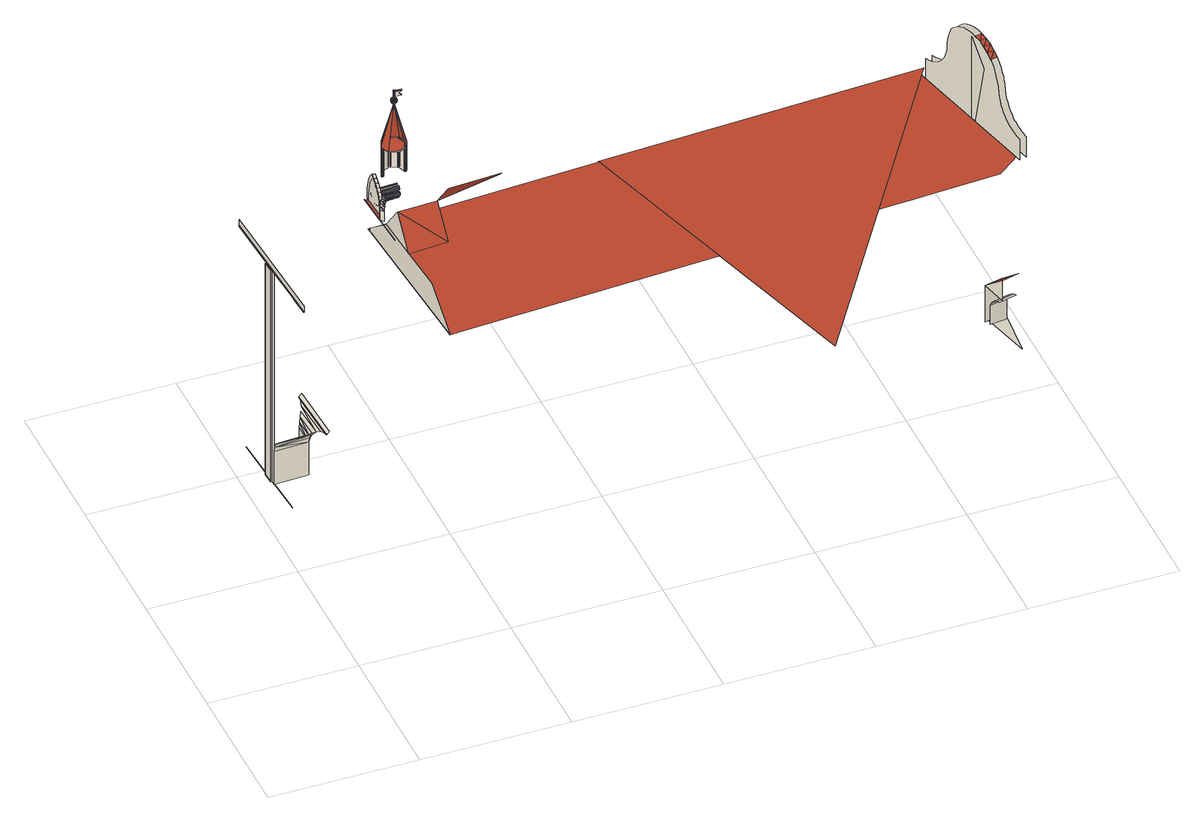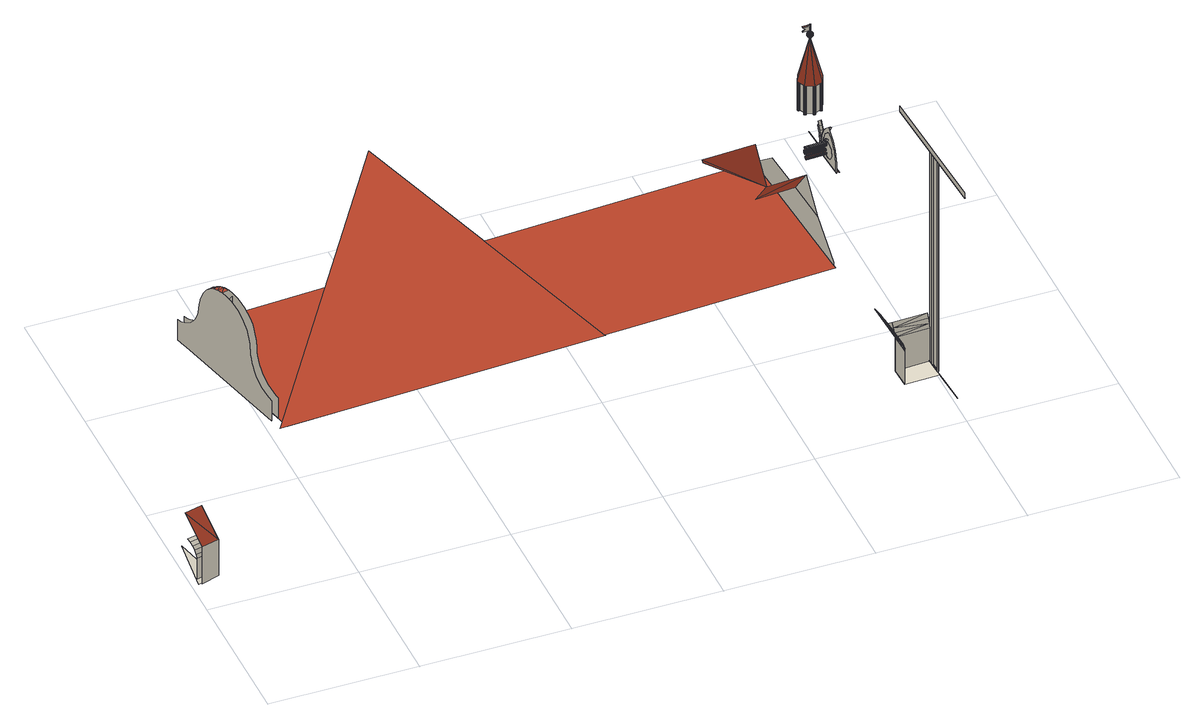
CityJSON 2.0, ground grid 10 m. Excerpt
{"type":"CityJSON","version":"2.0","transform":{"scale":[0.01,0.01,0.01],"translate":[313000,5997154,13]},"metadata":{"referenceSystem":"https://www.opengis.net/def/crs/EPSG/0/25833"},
"CityObjects":{
"building1":{"type":"Building","geometry":[{"type":"MultiSurface","lod":"0","boundaries":[[[0,1,2,3,4,5,6,7,8]],[[9,10,11]],[[12,13,14,15,16]],[[15,14,17,18]],[[18,19,15]],[[18,17,20,19]],[[2,1,21,22]],[[11,15,19]],[[19,20,23,11]],[[24,10,9]],[[25,26,27]],[[28,25,27]],[[29,30,16,15,18,19,11,9]],[[31,28,12]],[[30,31,12,16]],[[26,25,32]],[[25,28,33]],[[28,31,33]],[[31,34,33]],[[34,35,25,33]],[[35,36,32,25]],[[31,37,34]],[[38,31,30,29]],[[34,39,35]],[[38,37,31]],[[39,34,37]],[[40,36,35,39]],[[36,41,42]],[[43,44,42,41]],[[45,46,44,43]],[[47,46,45,48]],[[49,50,51,52,53,51]],[[54,55,56,57,58,59]],[[55,60,61,56]],[[62,54,59,63]],[[57,64,58]],[[64,57,65]],[[60,66,64,65,61]],[[67,62,63,68]],[[66,69,70,64]],[[71,72,73]],[[74,67,68,75]],[[69,76,77,70]],[[78,74,75,79]],[[80,73,81]],[[76,82,83,77]],[[84,78,79,85]],[[86,87,88,89]],[[72,73,88,90]],[[82,91,92,83]],[[93,94,95,96,97,98,99,91,82,76,69,66,60,55,54,62,67,74,78,84,100,101,102,103]],[[104,105,106,107,108,109,110]],[[59,58,64,70,77,83,92,111,112,113,114,115,116,117,118,119,120,121,85,79,75,68,63]],[[122,81,123]],[[104,110,109,108,107,53,52,51,124,125]],[[100,84,85,121]],[[71,73,80]],[[91,99,111,92]],[[105,126,123]],[[101,100,121,120]],[[87,81,127,88]],[[73,81,127,88]],[[99,98,112,111]],[[128,129,52,51,109,108]],[[80,81,130]],[[102,101,120,119]],[[51,131,132,109]],[[98,97,113,112]],[[133,134,109,106]],[[130,81,122]],[[135,108,136,137,138,105,106]],[[81,123,139,127]],[[103,102,119,118]],[[106,107,108,136,137,138,105]],[[109,140,106,133,141,137,132,110]],[[97,96,114,113]],[[122,123,126]],[[93,103,118,117]],[[142,52,51,131]],[[96,95,115,114]],[[51,109,110,132,131,124]],[[94,93,117,116]],[[106,133,141,137,132,109]],[[134,128,108,109]],[[123,105,138,139]],[[95,94,116,115]],[[126,105,143]],[[144,145,133]],[[105,104,143]],[[51,124,131]],[[133,146,147,141]],[[133,144,148,141]],[[149,150,144]],[[125,131,124]],[[146,149,151,147]],[[144,149,151,148]],[[152,153,149]],[[51,52,53,154,155,156,53]],[[149,152,157,151]],[[129,52,142]],[[133,145,134]],[[158,159,152]],[[144,160,145]],[[144,150,160]],[[152,158,161,157]],[[131,132,137,136,142]],[[149,153,150]],[[162,163,158]],[[152,164,153]],[[158,162,165,161]],[[158,162,166,161]],[[152,159,164]],[[53,52,129,167,168,155,154]],[[169,170,117,93]],[[171,162,172]],[[162,173,174,165]],[[162,172,175,166]],[[159,158,163,176]],[[171,172,177]],[[162,178,163]],[[179,180,181,182]],[[180,183,184,181]],[[185,179,182,186]],[[183,187,188,184]],[[178,162,171]],[[189,185,186,190]],[[173,191,192,174]],[[187,193,194,188]],[[172,177,192,175]],[[195,189,190,196]],[[193,197,198,194]],[[199,200,201,202]],[[203,204,200,199]],[[205,206,207,204,203]],[[208,195,196,209]],[[197,210,211,198]],[[202,201,212,213,214]],[[215,208,209,216]],[[213,212,217,218]],[[210,219,220,211]],[[171,177,221]],[[222,170,223,216,209,196,190,186,182,181,184,188,194,198,211,220,224,225,226,227,228,229,230,231]],[[169,232,233,234,235,236,237,238,239,240,219,210,197,193,187,183,180,179,185,189,195,208,215,241]],[[206,205,242,243]],[[241,215,216,223]],[[219,240,224,220]],[[218,217,244,245]],[[246,247,248,249,250]],[[169,241,223,170]],[[240,239,225,224]],[[243,242,251,252]],[[142,253,167,129]],[[232,169,170,222]],[[239,238,226,225]],[[245,244,254,255]],[[233,232,222,231]],[[238,237,227,226]],[[234,233,231,230]],[[237,236,228,227]],[[252,251,256,257]],[[235,234,230,229]],[[236,235,229,228]],[[258,259,167,129,128,134,145,160,150,153,164,159,176,163,178,171,221,260,261,262,263,264,265,266,267,268,269]],[[129,142,136,137,141,148,151,157,161,166,175,192,270,271,272,273,274,275,276,277,278,253,167,259,258,269,268,267,266,265,264,263,262,261,260,221,171,178,163,176,159,164,153,150,160,145,134,128]],[[204,207,206,243,252,257,279,280,281,282,283,284,285,286,287,288,289,290,291,292,293,294,254,244,217,212,201,200]],[[255,254,294,295]],[[296,246,250,249,297]],[[257,256,298,280,279]],[[299,300,301,302]],[[303,299,302,304]],[[305,306,300,299]],[[302,301,307,308]],[[300,309,310,301]],[[311,305,299,303]],[[304,302,308,312]],[[202,214,213,218,245,255,295,313,314,315,316,317,318,319,320,321,322,323,324,298,256,251,242,205,203,199]],[[306,325,309,300]],[[301,310,326,307]],[[327,303,304,328]],[[329,330,306,305]],[[308,307,331,332]],[[333,311,303,327]],[[328,304,312,334]],[[309,335,336,310]],[[337,329,305,311]],[[312,308,332,338]],[[330,339,325,306]],[[307,326,340,331]],[[325,341,335,309]],[[310,336,342,326]],[[343,337,311,333]],[[334,312,338,344]],[[339,345,341,325]],[[346,327,328,347]],[[326,342,348,340]],[[349,333,327,346]],[[350,351,330,329]],[[347,328,334,352]],[[332,331,353,354]],[[355,350,329,337]],[[338,332,354,356]],[[335,357,358,336]],[[351,359,339,330]],[[331,340,360,353]],[[341,361,357,335]],[[336,358,362,342]],[[363,343,333,349]],[[352,334,344,364]],[[365,355,337,343]],[[344,338,356,366]],[[359,367,345,339]],[[340,348,368,360]],[[345,369,361,341]],[[342,362,370,348]],[[371,346,347,372]],[[373,365,343,363]],[[374,349,346,371]],[[372,347,352,375]],[[364,344,366,376]],[[377,378,351,350]],[[354,353,379,380]],[[381,377,350,355]],[[367,382,369,345]],[[356,354,380,383]],[[378,384,359,351]],[[348,370,385,368]],[[357,386,387,358]],[[353,360,388,379]],[[389,363,349,374]],[[375,352,364,390]],[[361,391,386,357]],[[358,387,392,362]],[[393,381,355,365]],[[366,356,383,394]],[[384,395,367,359]],[[360,368,396,388]],[[369,397,391,361]],[[362,392,398,370]],[[399,373,363,389]],[[390,364,376,400]],[[401,393,365,373]],[[376,366,394,402]],[[395,403,382,367]],[[368,385,404,396]],[[382,405,397,369]],[[370,398,406,385]],[[407,371,372,408]],[[408,372,375,409]],[[410,374,371,407]],[[411,401,373,399]],[[400,376,402,412]],[[413,389,374,410]],[[414,415,170,169]],[[409,375,390,416]],[[417,418,378,377]],[[419,417,377,381]],[[418,420,384,378]],[[421,422,423,424]],[[383,380,425,426]],[[427,421,424,428,250]],[[379,388,429,430]],[[403,431,405,382]],[[386,432,387]],[[385,406,433,404]],[[422,434,248,435,423]],[[436,419,381,393]],[[437,427,250,428,438]],[[387,432,439,392]],[[391,440,432,386]],[[420,441,395,384]],[[394,383,426,442]],[[443,399,389,413]],[[416,390,400,444]],[[388,396,445,429]],[[434,446,447,435,248]],[[397,440,391]],[[392,439,448,398]],[[449,436,393,401]],[[450,437,438,451]],[[402,394,442,452]],[[441,453,403,395]],[[396,404,454,445]],[[405,455,440,397]],[[398,448,456,406]],[[446,457,458,447]],[[411,399,443]],[[444,400,412,459]],[[460,449,401,411]],[[461,450,451,462,297]],[[463,296,297,249,464]],[[412,402,452,465]],[[453,466,431,403]],[[407,408,467]],[[404,433,468,454]],[[431,455,405]],[[408,409,467]],[[410,407,467]],[[406,456,469,433]],[[413,410,467]],[[409,416,467]],[[457,470,471,472,473,474,458]],[[475,461,297,462,476]],[[443,413,467]],[[416,444,467]],[[477,460,411,443]],[[412,465,459]],[[439,432,478]],[[432,440,478]],[[466,479,455,431]],[[448,439,478]],[[444,459,467]],[[433,469,468]],[[480,481,472,471,470]],[[440,455,478]],[[456,448,478]],[[474,473,482,483]],[[469,456,478]],[[477,443,467]],[[484,475,476,485]],[[455,479,478]],[[486,487,417,419]],[[487,488,418,417]],[[488,489,420,418]],[[490,486,419,436]],[[489,491,441,420]],[[492,490,436,449]],[[493,494,466,453]],[[491,493,453,441]],[[495,492,449,460]],[[494,496,479,466]],[[497,495,460,477]],[[497,477,467]],[[473,472,498,499]],[[479,496,478]],[[500,469,478]],[[463,501,502,503,504,247,246,296]],[[505,506,485,476,462,451,438,428,424,423,435,447,458,474,483,507,508,509,510,511,512,513,514,515]],[[516,517,518,519,520,521,522,523,524,525,480,470,457,446,434,422,421,427,437,450,461,475,484,526]],[[527,528,414,169,93,529,530,531]],[[468,469,500,532]],[[459,533,467]],[[454,468,532,534]],[[459,465,535,533]],[[445,454,534,536]],[[465,452,537,535]],[[429,445,536,538]],[[452,442,539,537]],[[430,429,538,540]],[[425,430,540,541]],[[426,425,541,542]],[[442,426,542,539]],[[543,500,478]],[[525,544,481,480]],[[483,482,545,507]],[[546,497,467]],[[533,547,467]],[[496,548,478]],[[549,543,478]],[[550,549,478]],[[526,484,485,506,499,498,464]],[[551,496,494]],[[552,546,467]],[[532,500,543,553]],[[547,554,467]],[[548,555,478]],[[555,556,478]],[[556,550,478]],[[546,557,495,497]],[[533,535,558,547]],[[559,552,467]],[[507,545,560,508]],[[554,561,467]],[[562,563,544,525,524,564]],[[464,498,565,516,526]],[[566,559,467]],[[505,567,499,506]],[[561,568,467]],[[569,548,496,551]],[[570,571,572,573,472,481,544,563,574]],[[568,575,467]],[[553,543,549,576]],[[577,566,467]],[[578,551,494,493]],[[575,577,467]],[[534,532,553,579]],[[523,574,563,562,564,524]],[[557,580,492,495]],[[581,582,583,584,585,586,560,545,482,473,499,567,587]],[[565,498,472,481,544,563,574,570,571,588,589,590,591]],[[508,560,586,509]],[[535,537,592,558]],[[552,593,557,546]],[[547,558,594,554]],[[516,565,591,517]],[[515,587,567,505]],[[595,548,569]],[[576,549,550,596]],[[597,578,493,491]],[[598,573,572,599]],[[536,534,579,600]],[[580,601,490,492]],[[509,586,585,510]],[[522,570,574,523]],[[537,539,602,592]],[[603,555,548,595]],[[596,550,604]],[[514,581,587,515]],[[517,591,590,605,518]],[[606,597,491,489]],[[559,607,593,552]],[[554,594,608,561]],[[498,609,610,571,588,589,590,591,565]],[[601,611,486,490]],[[538,536,600,612]],[[510,585,584,511]],[[613,556,555,603]],[[604,550,556,614]],[[615,571,570,522,521]],[[605,590,589,519,518]],[[539,542,616,602]],[[513,582,581,514]],[[614,556,613]],[[617,569,551,578]],[[579,553,576,618]],[[619,606,489,488]],[[520,588,571,615,521]],[[611,620,487,486]],[[511,584,583,512]],[[512,583,582,513]],[[519,589,588,520]],[[620,619,488,487]],[[540,538,612,621]],[[542,541,622,616]],[[541,540,621,622]],[[566,623,607,559]],[[561,608,624,568]],[[593,625,580,557]],[[558,592,626,594]],[[577,627,623,566]],[[568,624,628,575]],[[609,629,630,610]],[[575,628,627,577]],[[631,595,569,617]],[[618,576,596,632]],[[633,617,578,597]],[[600,579,618,634]],[[625,635,601,580]],[[592,602,636,626]],[[607,637,625,593]],[[594,626,638,608]],[[639,603,595,631]],[[632,596,604,640]],[[641,633,597,606]],[[612,600,634,642]],[[635,643,611,601]],[[644,645,499,567,587,581,582,583,584,585,586,560,545,482,473]],[[602,616,646,636]],[[640,604,614,647]],[[648,613,603,639]],[[623,649,637,607]],[[608,638,650,624]],[[651,641,606,619]],[[647,614,613,648]],[[643,652,620,611]],[[653,631,617,633]],[[621,612,642,654]],[[634,618,632,655]],[[616,622,656,646]],[[652,651,619,620]],[[622,621,654,656]],[[637,657,635,625]],[[627,658,649,623]],[[624,650,659,628]],[[626,636,660,638]],[[628,659,658,627]],[[661,639,631,653]],[[655,632,640,662]],[[663,653,633,641]],[[642,634,655,664]],[[657,665,643,635]],[[636,646,666,660]],[[649,667,657,637]],[[638,660,668,650]],[[669,648,639,661]],[[662,640,647,670]],[[671,663,641,651]],[[654,642,664,672]],[[665,673,652,643]],[[670,647,648,669]],[[646,656,674,666]],[[673,671,651,652]],[[658,675,667,649]],[[656,654,672,674]],[[650,668,676,659]],[[677,661,653,663]],[[664,655,662,678]],[[659,676,675,658]],[[667,679,665,657]],[[660,666,680,668]],[[472,573,598,681,644,473]],[[682,683,684,685]],[[683,686,687,684]],[[688,669,661,677]],[[678,662,670,689]],[[690,682,685,691]],[[692,677,663,671]],[[672,664,678,693]],[[686,694,695,687]],[[679,696,673,665]],[[666,674,697,680]],[[689,670,669,688]],[[675,698,679,667]],[[668,680,699,676]],[[696,692,671,673]],[[700,690,691,701]],[[674,672,693,697]],[[694,702,703,695]],[[676,699,698,675]],[[704,688,677,692]],[[693,678,689,705]],[[706,700,701,707]],[[698,708,696,679]],[[680,697,709,699]],[[702,710,711,703]],[[705,689,688,704]],[[645,712,629,609,498,499]],[[708,704,692,696]],[[697,693,705,709]],[[699,709,708,698]],[[709,705,704,708]],[[414,706,707,415]],[[710,713,714,711]],[[501,463,464,249,605]],[[715,414,415,716]],[[717,718,572,571,610]],[[713,719,720,714]],[[716,415,707,701,691,685,684,687,695,703,711,714,720,721,722,723,724,725,726,727,728,729,730,731]],[[414,715,732,733,734,735,736,737,738,739,740,741,742,719,713,710,702,694,686,683,682,690,700,706]],[[732,715,716,731]],[[719,742,721,720]],[[503,502,615,249,564]],[[681,598,599,743]],[[733,732,731,730]],[[718,744,743,599,572]],[[742,741,722,721]],[[734,733,730,729]],[[741,740,723,722]],[[629,712,745,630]],[[745,746,717,610,630]],[[735,734,729,728]],[[740,739,724,723]],[[736,735,728,727]],[[739,738,725,724]],[[737,736,727,726]],[[738,737,726,725]],[[502,501,605,249,615]],[[747,748,749,750]],[[751,747,750,752]],[[748,753,754,749]],[[755,751,752,756]],[[753,757,758,754]],[[759,755,756,760]],[[757,761,762,758]],[[763,759,760,764]],[[761,765,766,762]],[[767,768,769,770]],[[771,767,770,772]],[[768,773,774,769]],[[775,763,764,776]],[[765,777,778,766]],[[779,771,772,780]],[[773,781,782,774]],[[777,783,784,778]],[[746,744,718,717]],[[744,746,745,743]],[[785,775,776,786]],[[787,779,780,788]],[[781,789,790,782]],[[783,791,792,784]],[[793,785,786,794]],[[795,796,797,798]],[[799,795,798,800]],[[801,787,788,802]],[[796,803,804,797]],[[805,793,794,806]],[[789,807,808,790]],[[791,809,810,792]],[[811,799,800,812]],[[803,813,814,804]],[[815,805,806,816]],[[817,801,802,818]],[[819,811,812,820]],[[809,821,822,810]],[[807,823,824,808]],[[813,825,826,814]],[[528,827,415,414]],[[828,815,816,829]],[[830,817,818,831]],[[832,819,820,833]],[[821,834,835,822]],[[823,836,837,824]],[[825,838,839,826]],[[840,830,831,841]],[[842,828,829,843]],[[834,844,845,835]],[[846,840,841,847]],[[844,846,847,845]],[[848,832,833,849]],[[838,850,851,839]],[[852,842,843,853]],[[836,854,855,837]],[[850,856,857,851]],[[858,852,853,859]],[[856,858,859,857]],[[854,860,861,855]],[[862,863,864,865]],[[866,848,849,867]],[[860,862,865,861]],[[863,868,869,864]],[[868,870,871,869]],[[872,866,867,873]],[[870,874,875,871]],[[876,872,873,877]],[[878,879,880,881]],[[879,882,883,880]],[[874,884,885,875]],[[886,878,881,887]],[[882,888,889,883]],[[888,876,877,889]],[[890,891,892,893]],[[891,894,895,892]],[[896,886,887,897]],[[884,898,899,885]],[[900,890,893,901]],[[894,902,903,895]],[[644,681,743,745,712,645]],[[904,905,906,907]],[[905,908,909,906]],[[528,904,907,827]],[[908,910,911,909]],[[912,528,827,913]],[[910,914,915,911]],[[916,912,913,917]],[[827,528,527,918]],[[914,919,920,915]],[[921,916,917,922]],[[919,923,924,920]],[[925,926,927,928]],[[926,527,918,927]],[[929,925,928,930]],[[527,931,932,918]],[[933,921,922,934]],[[935,929,930,936]],[[923,937,938,924]],[[931,939,940,932]],[[922,934,941,942,943,944,945,946,947,948,949,950,951,938,924,920,915,911,909,906,907,827,913,917]],[[921,933,952,953,954,955,956,957,958,959,960,961,962,937,923,919,914,910,908,905,904,528,912,916]],[[963,935,936,964]],[[952,933,934,941]],[[939,965,966,940]],[[937,962,951,938]],[[967,963,964,968]],[[953,952,941,942]],[[965,969,970,966]],[[962,961,950,951]],[[971,967,968,972,973]],[[954,953,942,943]],[[969,974,975,970]],[[961,960,949,950]],[[968,972,973,976,977,978,979,980,981,982,983,984,985,986,987,975,970,966,940,932,918,927,928,930,936,964]],[[955,954,943,944]],[[988,971,973,976]],[[960,959,948,949]],[[974,989,987,975]],[[956,955,944,945]],[[959,958,947,948]],[[957,956,945,946]],[[958,957,946,947]],[[990,988,976,977]],[[989,991,985,986,987]],[[992,990,977,978]],[[991,993,984,985]],[[994,992,978,979]],[[993,995,983,984]],[[996,994,979,980]],[[995,997,982,983]],[[998,996,980,981]],[[997,998,981,982]],[[999,1000,1001,1002,1003,1004,1005]],[[1005,1006,999]],[[1007,1006,1005]],[[1006,1007,1008]],[[1009,1008,1010]],[[1008,1009,1011]],[[1012,1013,1014,1015,1001,1002,1016]],[[1017,1018,1019,1013,1012]],[[1020,1021,1022,1023,1024,1025,1026,1013,1012,1027,1028]],[[1029,1030,1031,1024,1023,1022]],[[1032,1033,1034,1035,1036,1037,1038,1039,1040,1041,1042,1043,1044,1045,1046,1047,1048,1049,1050,1051,1052,1053,1054,1055,1056,1057,1058,1059,1060,1061,1062,1063,1064,1065,1066,1067,1068,1069,1070,1020,1071,1072,1073,1074,1075,1076,1077,1078,1079,1080,1081,1082,1083,1084,1085,1086,1087,1088,1089,1090,1091,1092,1093,1094,1095,1096,1097,1098,1099,1100,1101,1102,1103,1104,1105,1106]],[[1107,1106,1105]],[[1108,1032,1106]],[[1109,1033,1032]],[[1110,1034,1033]],[[1107,1105,1111]],[[1108,1106,1107]],[[1109,1032,1108]],[[1110,1033,1109]],[[1112,1113,1114]],[[1109,1108,1107,1111,1115,1116,1117,1118,1119,1120,1121,1122,1123,1124,1125,1126,1127,1128,1129,1130,1131,1132,1133,1134,1135,1136,1137,1138,1139,1140,1141,1142,1143,1144,1145,1146,1147,1148,1149,1150,1151,1152,1153,1154,1155,1156,1157,1158,1159,1160,1161,1162,1163,1164,1165,1166,1167,1168,1169,1170,1171,1172,1173,1174,1175,1176,1177,1178,1179,1180,1181,1110]],[[1182,1112,1113]],[[1183,1184,1185,1186,1187,1112]],[[1188,1189,1190,1191]],[[1192,1193,1194]],[[1195,1188,1191,1196]],[[1197,1195,1196,1198]],[[1199,1197,1198,1200]],[[1201,1199,1200,1202]],[[1202,1203,1204,1201]],[[1112,1182,1183]]],"semantics":{"surfaces":[{"type":"RoofSurface"},{"type":"WallSurface"},{"type":"GroundSurface"}],"values":[0,1,1,1,1,1,1,1,1,1,1,1,1,1,1,1,1,1,1,1,1,1,1,1,1,1,1,1,1,1,1,1,1,1,1,2,2,1,1,1,1,1,1,1,1,1,1,1,1,1,0,1,2,1,1,1,1,1,1,1,1,1,1,1,1,1,1,1,1,1,1,1,1,1,1,1,1,1,0,1,1,1,1,1,1,1,1,1,1,0,1,1,1,0,1,1,1,0,1,0,1,1,1,1,1,1,1,1,1,1,1,1,0,1,1,1,1,1,1,1,1,1,1,1,1,1,1,1,1,1,1,1,0,0,1,1,1,1,1,1,1,2,0,0,1,1,1,0,1,1,0,0,1,1,1,1,1,1,1,0,1,1,1,1,1,1,0,0,1,0,1,1,1,0,0,1,1,1,0,1,1,0,0,1,0,0,1,1,1,1,0,0,1,0,1,0,1,0,1,0,0,1,1,1,1,1,0,0,0,0,1,1,1,1,0,0,0,0,0,1,1,0,1,0,1,1,1,1,0,0,1,1,0,0,1,1,1,1,0,0,0,0,1,1,1,1,0,0,0,0,0,0,1,0,1,0,1,1,0,1,1,1,1,1,1,0,1,1,1,1,0,0,0,1,1,1,1,0,1,0,1,1,1,1,1,0,0,0,1,0,0,1,0,1,1,0,0,1,0,0,1,1,0,0,0,0,1,1,1,1,0,1,1,1,1,1,1,0,1,1,0,1,1,0,1,0,1,1,0,1,0,0,1,1,1,2,0,1,0,1,0,1,0,1,0,1,0,1,1,0,0,1,1,1,0,0,1,1,1,1,1,0,1,0,1,1,1,0,0,0,1,0,1,1,0,1,0,1,2,0,1,0,1,0,1,1,0,2,0,1,0,0,0,1,1,1,1,1,1,1,0,1,1,0,1,1,1,1,1,0,0,2,0,1,1,1,1,1,1,0,1,1,1,1,1,1,0,1,1,1,1,1,0,1,0,0,0,0,0,0,1,0,1,1,1,1,0,0,0,0,1,1,1,1,0,0,0,1,1,0,0,1,1,0,1,1,1,0,1,1,0,0,0,0,0,1,1,1,1,0,0,0,0,1,1,1,1,0,1,0,1,0,1,0,1,1,0,0,0,1,1,1,1,1,1,1,1,1,0,0,1,0,0,1,1,1,1,0,1,1,1,0,0,1,1,1,1,1,0,1,1,1,0,1,2,1,2,0,1,1,0,2,1,1,1,1,1,2,1,1,1,1,1,1,1,0,1,0,1,0,1,0,1,0,1,1,0,1,0,1,0,1,1,0,1,0,0,1,1,0,1,0,0,1,0,1,1,0,1,0,0,0,1,1,1,1,0,0,0,1,1,1,0,0,1,0,1,0,1,0,1,1,0,1,1,1,0,0,1,1,0,1,0,0,1,1,0,1,0,0,1,0,1,0,1,0,1,1,1,1,1,1,1,1,1,1,1,1,1,1,1,1,1,1,1,0,0,1,1,1,1,1,1,1,1,1,1,1,1,0,1,1,1,1,1,1,1,1,1,1,1,1,1,1,1,1,1,1,1,1,0,0,0,0,0,0,0,1,1,0,0,0,0,0,0,0,0,1,1,0,1,1,1,1,1,1,1,1,0]}}]}
},
"vertices":[
[110,1183,1860],[115,1183,1860],[66,2127,1860],[61,2126,1860],[61,2125,1860],[95,1486,1860],[104,1347,1860],[104,1325,1860],[103,1325,1860],[80,1754,220],[104,1347,223],[82,1719,220],[87,1605,478],[87,1605,1860],[85,1638,1860],[85,1638,220],[87,1605,220],[78,1638,1860],[78,1638,220],[74,1718,220],[74,1718,1860],[115,1183,1905],[66,2127,1905],[82,1719,1860],[66,2012,221],[320,1599,543],[89,1567,569],[88,1588,543],[87,1601,511],[313,1764,220],[319,1615,220],[319,1615,478],[321,1578,570],[319,1611,512],[327,1611,512],[337,1599,543],[352,1578,570],[320,1770,512],[313,1764,478],[329,1783,543],[342,1804,570],[353,1830,590],[366,1551,591],[363,1862,603],[378,1520,604],[365,1895,607],[384,1486,608],[402,1486,629],[384,1896,629],[798,1396,2062],[788,1601,2062],[787,1619,2062],[787,1620,2062],[786,1620,2062],[789,1594,2642],[788,1596,2642],[788,1596,2417],[788,1595,2417],[789,1595,2417],[789,1594,2417],[788,1598,2642],[788,1598,2417],[790,1593,2642],[790,1593,2417],[788,1600,2417],[788,1599,2417],[788,1600,2642],[791,1592,2642],[791,1592,2417],[789,1601,2642],[789,1601,2417],[809,1567,2241],[789,1574,2277],[788,1590,2252],[793,1591,2642],[793,1591,2417],[790,1603,2642],[790,1603,2417],[795,1591,2642],[795,1591,2417],[809,1577,2226],[787,1603,2226],[791,1604,2642],[791,1604,2417],[797,1591,2642],[797,1591,2417],[789,1573,2277],[788,1589,2252],[808,1591,2252],[809,1574,2277],[809,1575,2277],[793,1604,2642],[793,1604,2417],[802,1598,2642],[802,1599,2642],[801,1601,2642],[800,1603,2642],[798,1604,2642],[797,1604,2642],[795,1605,2642],[798,1592,2642],[800,1593,2642],[801,1594,2642],[802,1596,2642],[808,1598,2140],[787,1618,2170],[787,1619,2147],[786,1620,2140],[787,1620,2140],[787,1619,2140],[788,1619,2140],[795,1605,2417],[797,1604,2417],[798,1604,2417],[800,1603,2417],[801,1601,2417],[802,1599,2417],[802,1598,2417],[802,1596,2417],[801,1594,2417],[800,1593,2417],[798,1592,2417],[808,1591,2193],[787,1612,2198],[788,1619,2062],[808,1598,2062],[808,1595,2176],[807,1604,2226],[805,1642,2140],[805,1642,2062],[808,1584,2210],[807,1620,2062],[807,1620,2140],[786,1621,2170],[805,1643,2158],[787,1619,2142],[807,1621,2140],[807,1620,2147],[807,1619,2170],[807,1613,2198],[787,1619,2145],[807,1622,2170],[807,1621,2062],[808,1597,2158],[786,1627,2198],[805,1646,2175],[786,1626,2198],[806,1627,2198],[806,1628,2198],[786,1636,2226],[805,1655,2208],[806,1637,2226],[785,1649,2252],[804,1662,2223],[776,1825,2062],[775,1842,2062],[775,1843,2062],[805,1650,2252],[784,1665,2277],[804,1681,2252],[805,1650,2191],[804,1666,2277],[783,1684,2299],[803,1692,2265],[804,1671,2238],[803,1685,2299],[803,1686,2299],[796,1821,2062],[776,1842,2062],[823,1645,2642],[823,1645,2417],[802,1718,2287],[782,1707,2318],[782,1706,2318],[802,1707,2318],[802,1708,2318],[803,1691,2263],[781,1731,2334],[802,1705,2277],[812,1647,2642],[811,1649,2642],[811,1649,2417],[812,1647,2417],[811,1650,2642],[811,1650,2417],[813,1646,2642],[813,1646,2417],[811,1652,2642],[811,1652,2417],[814,1644,2642],[814,1644,2417],[781,1730,2334],[801,1732,2334],[812,1654,2642],[812,1654,2417],[816,1644,2642],[816,1644,2417],[813,1655,2642],[813,1655,2417],[813,1672,2167],[804,1663,2166],[804,1664,2184],[813,1674,2183],[813,1675,2152],[804,1666,2149],[812,1682,2138],[804,1674,2133],[804,1670,2140],[818,1643,2642],[818,1643,2417],[814,1656,2642],[814,1656,2417],[804,1670,2201],[813,1679,2197],[813,1676,2190],[819,1643,2642],[819,1643,2417],[804,1680,2216],[812,1688,2210],[816,1657,2642],[816,1657,2417],[801,1732,2296],[824,1647,2417],[821,1644,2417],[818,1657,2417],[820,1657,2417],[821,1656,2417],[823,1655,2417],[824,1654,2417],[824,1652,2417],[825,1650,2417],[824,1648,2417],[824,1647,2642],[824,1648,2642],[825,1650,2642],[824,1652,2642],[824,1654,2642],[823,1655,2642],[821,1656,2642],[820,1657,2642],[818,1657,2642],[821,1644,2642],[812,1692,2126],[803,1686,2119],[803,1694,2228],[812,1699,2221],[787,1598,2642],[810,1539,2642],[866,1593,2943],[870,1596,2962],[865,1596,2943],[811,1705,2117],[803,1701,2109],[795,1843,2062],[802,1710,2236],[811,1713,2227],[810,1720,2112],[802,1718,2103],[797,1820,2158],[796,1821,2140],[801,1740,2291],[800,1754,2280],[799,1762,2274],[799,1768,2268],[798,1780,2255],[798,1790,2241],[798,1800,2226],[797,1807,2210],[797,1813,2193],[797,1818,2176],[800,1756,2318],[799,1778,2299],[798,1797,2277],[797,1814,2252],[796,1827,2226],[796,1836,2198],[795,1842,2170],[795,1844,2140],[795,1844,2062],[801,1732,2102],[801,1736,2102],[800,1754,2105],[799,1770,2113],[798,1783,2125],[798,1793,2139],[798,1794,2140],[798,1799,2156],[798,1801,2174],[798,1797,2192],[798,1789,2208],[799,1778,2222],[799,1763,2232],[800,1746,2238],[801,1732,2239],[801,1728,2239],[810,1729,2230],[812,1656,2642],[866,1600,2943],[810,1736,2111],[850,1593,2987],[850,1593,2982],[852,1588,2982],[852,1588,2987],[851,1593,2992],[853,1588,2992],[850,1598,2987],[850,1598,2982],[855,1584,2982],[854,1584,2987],[852,1593,2977],[853,1589,2977],[851,1598,2992],[855,1584,2992],[809,1744,2229],[809,1759,2224],[808,1766,2220],[808,1772,2215],[807,1782,2203],[807,1789,2189],[807,1792,2174],[807,1791,2158],[807,1786,2144],[808,1777,2130],[808,1765,2120],[809,1751,2114],[852,1598,2977],[856,1585,2977],[854,1594,2997],[855,1589,2997],[851,1603,2987],[851,1603,2982],[858,1580,2982],[858,1580,2987],[854,1598,2997],[857,1586,2997],[854,1594,2972],[856,1590,2972],[852,1603,2992],[859,1581,2992],[853,1603,2977],[859,1582,2977],[854,1598,2972],[858,1587,2972],[854,1602,2997],[860,1583,2997],[855,1602,2972],[857,1594,3000],[858,1591,3000],[861,1584,2972],[857,1598,3000],[854,1608,2987],[854,1608,2982],[860,1588,3000],[863,1578,2982],[863,1578,2987],[854,1607,2992],[863,1579,2992],[858,1594,2969],[859,1592,2969],[855,1607,2977],[863,1579,2977],[858,1597,2969],[861,1589,2969],[858,1601,3000],[862,1586,3000],[856,1606,2997],[864,1581,2997],[857,1605,2972],[864,1582,2972],[859,1600,2969],[863,1587,2969],[861,1595,3003],[862,1593,3003],[859,1604,3000],[861,1597,3003],[863,1591,3003],[865,1584,3000],[857,1612,2987],[857,1612,2982],[868,1577,2982],[868,1576,2987],[858,1611,2992],[860,1603,2969],[868,1578,2992],[858,1611,2977],[866,1585,2969],[863,1595,2966],[863,1593,2966],[868,1578,2977],[862,1599,3003],[865,1589,3003],[863,1597,2966],[864,1592,2966],[859,1609,2997],[868,1580,2997],[860,1608,2972],[868,1581,2972],[863,1599,2966],[866,1591,2966],[863,1601,3003],[867,1588,3003],[862,1606,3000],[869,1583,3000],[862,1605,2969],[869,1585,2969],[864,1600,2966],[867,1590,2966],[866,1596,3005],[866,1595,3005],[867,1594,3005],[866,1597,3005],[864,1603,3003],[869,1588,3003],[866,1598,3005],[871,1664,2642],[871,1664,2417],[868,1593,3005],[861,1615,2987],[862,1614,2982],[862,1613,2992],[862,1613,2977],[865,1595,2942],[866,1594,2942],[866,1594,3062],[865,1595,3062],[873,1577,2987],[873,1578,2992],[865,1596,2942],[865,1596,3062],[873,1578,2977],[873,1577,2982],[865,1602,2966],[868,1596,2965],[869,1589,2966],[866,1593,2942],[866,1593,3062],[863,1611,2997],[865,1598,2942],[865,1598,3062],[868,1595,2965],[868,1597,2965],[863,1611,2972],[873,1580,2997],[867,1599,3005],[869,1593,3005],[872,1581,2972],[867,1592,2942],[867,1592,3062],[869,1595,2965],[865,1608,3000],[866,1599,2942],[866,1599,3062],[872,1584,3000],[865,1607,2969],[872,1585,2969],[868,1598,2965],[869,1594,2965],[868,1592,2942],[868,1592,3062],[870,1593,3005],[866,1604,3003],[866,1600,2942],[866,1600,3062],[871,1679,2642],[870,1601,2943],[871,1588,3003],[867,1603,2966],[870,1596,3005],[871,1589,2966],[870,1594,2965],[870,1591,2942],[870,1591,2943],[870,1591,3017],[870,1591,3057],[870,1591,3062],[867,1601,2942],[867,1601,3062],[868,1600,3005],[870,1596,2965],[869,1598,2965],[871,1592,2942],[871,1592,3017],[871,1592,3057],[871,1592,3062],[869,1601,2942],[869,1601,3062],[867,1615,2992],[866,1616,2987],[867,1616,2982],[867,1614,2977],[867,1613,2997],[867,1612,2972],[868,1609,3000],[868,1608,2969],[869,1604,2966],[868,1605,3003],[870,1599,2965],[869,1600,3005],[870,1601,3017],[870,1601,3057],[871,1594,2965],[929,1654,2642],[953,1595,2642],[928,1537,2642],[868,1513,2642],[871,1601,3062],[870,1601,3062],[872,1592,3062],[873,1593,3062],[874,1594,3062],[875,1595,3062],[875,1596,3062],[875,1598,3062],[874,1599,3062],[873,1600,3062],[872,1601,3062],[871,1601,2942],[872,1601,2942],[873,1600,2942],[874,1599,2942],[875,1598,2942],[875,1596,2942],[875,1595,2942],[874,1594,2942],[873,1593,2942],[872,1592,2942],[870,1601,2942],[938,1595,2642],[919,1644,2642],[821,1549,2642],[869,1528,2642],[917,1547,2642],[873,1590,2966],[871,1593,3005],[875,1586,2969],[873,1589,3003],[876,1582,2972],[875,1585,3000],[877,1580,2977],[877,1581,2997],[878,1578,2982],[878,1578,2987],[878,1579,2992],[871,1595,2965],[872,1592,3017],[872,1592,3057],[870,1600,3005],[872,1593,3005],[871,1598,2965],[872,1595,2965],[872,1596,2965],[871,1604,2966],[871,1600,3005],[874,1591,2966],[873,1594,3005],[872,1598,2965],[872,1597,2965],[871,1605,3003],[875,1590,3003],[872,1599,3005],[873,1593,3057],[873,1595,3005],[873,1593,2982],[873,1593,3017],[873,1593,2943],[871,1601,3017],[873,1599,3005],[871,1601,3057],[873,1596,3005],[872,1603,2966],[875,1595,3017],[875,1596,3017],[875,1593,3017],[875,1591,3017],[874,1594,3017],[873,1597,3005],[876,1592,2966],[873,1598,3005],[871,1608,2969],[877,1587,2969],[871,1609,3000],[873,1600,3057],[874,1599,3057],[875,1598,3057],[875,1596,3057],[875,1595,3057],[874,1594,3057],[872,1601,3057],[875,1598,3017],[874,1599,3017],[873,1600,3017],[872,1601,3017],[878,1586,3000],[873,1604,3003],[877,1591,3003],[874,1602,2966],[877,1594,2966],[871,1612,2972],[875,1591,3052],[875,1593,3052],[880,1584,2972],[871,1613,2997],[880,1584,2997],[875,1601,2966],[877,1596,2966],[873,1600,2943],[872,1615,2977],[875,1603,3003],[878,1593,3003],[875,1601,3017],[875,1599,3017],[872,1615,2992],[882,1582,2977],[876,1599,2966],[877,1598,2966],[875,1596,2943],[882,1582,2992],[874,1607,2969],[879,1589,2969],[872,1616,2982],[872,1616,2987],[882,1581,2982],[883,1581,2987],[877,1602,3003],[878,1596,3003],[874,1608,3000],[880,1589,3000],[878,1600,3003],[878,1598,3003],[875,1601,3052],[875,1599,3052],[877,1606,2969],[881,1592,2969],[875,1611,2972],[883,1587,2972],[876,1612,2997],[883,1587,2997],[877,1607,3000],[882,1592,3000],[879,1604,2969],[882,1595,2969],[876,1613,2977],[885,1586,2977],[876,1614,2992],[920,1591,3057],[920,1600,3057],[885,1585,2992],[881,1598,2969],[880,1601,2969],[880,1605,3000],[883,1595,3000],[877,1615,2982],[877,1615,2987],[879,1609,2972],[886,1585,2982],[884,1591,2972],[886,1585,2987],[879,1610,2997],[882,1602,3000],[883,1599,3000],[885,1591,2997],[882,1606,2972],[885,1595,2972],[880,1611,2977],[887,1590,2977],[881,1612,2992],[888,1590,2992],[883,1607,2997],[886,1595,2997],[884,1603,2972],[885,1599,2972],[881,1612,2982],[888,1589,2982],[881,1613,2987],[889,1589,2987],[885,1603,2997],[886,1599,2997],[884,1608,2977],[888,1595,2977],[884,1608,2992],[889,1595,2992],[920,1591,3052],[865,1668,2642],[864,1670,2642],[864,1670,2417],[865,1668,2417],[864,1671,2642],[864,1671,2417],[886,1604,2977],[888,1599,2977],[866,1667,2642],[866,1667,2417],[885,1609,2982],[890,1595,2982],[864,1673,2642],[864,1673,2417],[885,1609,2987],[890,1595,2987],[887,1604,2992],[888,1600,2992],[867,1665,2642],[867,1665,2417],[865,1675,2642],[865,1675,2417],[888,1605,2982],[889,1600,2982],[869,1665,2642],[869,1665,2417],[888,1605,2987],[890,1600,2987],[866,1676,2642],[866,1676,2417],[920,1600,3052],[868,1678,2642],[868,1678,2417],[873,1665,2642],[873,1665,2417],[920,1599,3017],[920,1592,3017],[870,1678,2642],[870,1678,2417],[871,1678,2417],[873,1678,2417],[875,1677,2417],[876,1676,2417],[877,1675,2417],[878,1673,2417],[878,1671,2417],[878,1669,2417],[877,1668,2417],[876,1666,2417],[874,1665,2417],[874,1665,2642],[876,1666,2642],[877,1668,2642],[878,1669,2642],[878,1671,2642],[878,1673,2642],[877,1675,2642],[876,1676,2642],[875,1677,2642],[873,1678,2642],[871,1678,2642],[920,1592,3052],[900,1593,3035],[920,1599,3052],[900,1599,3035],[813,1677,2163],[813,1677,2168],[948,1684,2168],[948,1684,2163],[813,1678,2159],[948,1685,2159],[813,1679,2172],[948,1685,2172],[812,1681,2156],[947,1688,2156],[812,1681,2175],[947,1688,2175],[812,1684,2153],[947,1691,2153],[812,1685,2178],[947,1692,2178],[812,1688,2152],[947,1695,2152],[812,1689,2179],[947,1696,2179],[812,1689,2198],[812,1689,2203],[947,1696,2203],[947,1696,2198],[812,1691,2194],[947,1697,2194],[812,1691,2207],[947,1698,2207],[812,1693,2152],[947,1699,2152],[812,1693,2179],[947,1700,2179],[812,1693,2191],[947,1700,2191],[812,1693,2210],[947,1700,2210],[812,1695,2176],[947,1702,2176],[812,1697,2153],[947,1703,2153],[812,1697,2188],[947,1703,2188],[812,1697,2213],[947,1704,2213],[812,1698,2174],[947,1704,2174],[812,1698,2156],[947,1704,2156],[812,1697,2133],[812,1698,2137],[947,1705,2137],[947,1704,2133],[812,1698,2129],[947,1705,2129],[812,1700,2190],[946,1707,2190],[812,1700,2141],[946,1706,2141],[812,1700,2159],[946,1707,2159],[811,1701,2214],[946,1708,2214],[811,1701,2173],[946,1708,2173],[811,1701,2125],[946,1708,2125],[811,1702,2144],[946,1709,2144],[811,1703,2161],[946,1710,2161],[811,1703,2189],[946,1710,2189],[811,1704,2122],[946,1711,2122],[811,1704,2174],[946,1711,2174],[811,1705,2214],[946,1712,2214],[811,1706,2144],[946,1712,2144],[919,1644,2417],[811,1706,2161],[946,1713,2161],[811,1706,2188],[946,1713,2188],[811,1708,2121],[946,1715,2121],[811,1707,2176],[946,1714,2176],[811,1709,2212],[946,1716,2212],[811,1709,2145],[946,1716,2145],[811,1708,2185],[946,1715,2185],[811,1710,2160],[946,1716,2160],[811,1709,2179],[946,1716,2179],[811,1709,2182],[946,1716,2182],[811,1712,2121],[946,1719,2121],[811,1712,2147],[946,1718,2147],[811,1712,2157],[946,1719,2157],[811,1713,2210],[946,1719,2210],[811,1713,2150],[946,1720,2150],[811,1713,2154],[946,1720,2154],[811,1715,2206],[946,1722,2206],[811,1714,2203],[811,1714,2200],[946,1721,2200],[946,1721,2203],[811,1716,2122],[946,1723,2122],[811,1715,2196],[946,1722,2196],[811,1718,2194],[946,1725,2194],[810,1720,2124],[945,1727,2124],[810,1721,2193],[945,1728,2193],[810,1723,2127],[945,1729,2127],[810,1722,2141],[810,1721,2137],[945,1728,2137],[945,1729,2141],[810,1722,2134],[945,1729,2134],[810,1725,2194],[945,1731,2194],[810,1724,2144],[945,1731,2144],[810,1724,2131],[945,1731,2131],[810,1725,2209],[810,1725,2214],[945,1731,2214],[945,1732,2209],[810,1726,2218],[945,1733,2218],[810,1727,2145],[945,1734,2145],[810,1728,2195],[945,1734,2195],[810,1728,2208],[945,1735,2208],[810,1728,2221],[945,1735,2221],[918,1645,2642],[917,1647,2642],[917,1647,2417],[918,1645,2417],[917,1649,2642],[917,1649,2417],[917,1650,2642],[917,1650,2417],[920,1642,2642],[920,1642,2417],[918,1652,2642],[918,1652,2417],[922,1642,2642],[922,1642,2417],[938,1595,2417],[919,1654,2642],[919,1654,2417],[924,1642,2642],[924,1642,2417],[920,1655,2642],[920,1655,2417],[939,1592,2642],[938,1593,2642],[938,1593,2417],[939,1592,2417],[940,1590,2642],[940,1590,2417],[938,1597,2642],[938,1597,2417],[926,1642,2642],[926,1642,2417],[941,1589,2642],[941,1589,2417],[922,1655,2642],[922,1655,2417],[939,1599,2642],[939,1599,2417],[927,1642,2417],[929,1643,2417],[930,1645,2417],[930,1646,2417],[931,1648,2417],[931,1650,2417],[930,1652,2417],[929,1653,2417],[927,1654,2417],[926,1655,2417],[924,1655,2417],[927,1642,2642],[929,1643,2642],[930,1645,2642],[930,1646,2642],[931,1648,2642],[931,1650,2642],[930,1652,2642],[929,1653,2642],[927,1654,2642],[926,1655,2642],[924,1655,2642],[943,1588,2642],[943,1588,2417],[940,1600,2642],[940,1600,2417],[945,1588,2642],[945,1588,2417],[941,1601,2642],[941,1601,2417],[947,1588,2642],[946,1588,2417],[947,1588,2417],[943,1602,2642],[943,1602,2417],[948,1589,2417],[950,1590,2417],[951,1592,2417],[952,1593,2417],[952,1595,2417],[952,1597,2417],[951,1598,2417],[950,1600,2417],[948,1601,2417],[947,1602,2417],[946,1602,2417],[945,1602,2417],[948,1589,2642],[945,1602,2642],[950,1590,2642],[947,1602,2642],[951,1592,2642],[948,1601,2642],[952,1593,2642],[950,1600,2642],[952,1595,2642],[951,1598,2642],[952,1597,2642],[934,1883,1792],[920,2109,1601],[920,2109,1577],[993,980,1577],[976,1240,1792],[973,1281,1792],[955,1561,1792],[945,1721,2003],[1222,1579,1792],[1211,1736,2002],[1579,1595,2214],[1222,1574,2214],[1578,1605,2200],[2810,1089,1577],[2472,2223,1577],[2298,2213,1577],[918,2137,1577],[1059,984,1577],[3134,3,1577],[4656,2343,1577],[2469,2232,1577],[4853,1327,1577],[4854,1328,1577],[4802,1541,1577],[4760,1713,1577],[4743,1777,1577],[4667,2088,1577],[4606,2341,1577],[4702,1203,1577],[4830,1301,1577],[4821,1467,1577],[4821,1467,1792],[4743,1777,2214],[4773,1653,2213],[4763,1695,2230],[4753,1738,2240],[4742,1782,2242],[4731,1826,2236],[4722,1862,2225],[4714,1897,2209],[4706,1928,2188],[4699,1957,2163],[4693,1982,2134],[4692,1988,2120],[4690,1995,2106],[4689,2001,2091],[4687,2006,2077],[4686,2011,2062],[4685,2015,2047],[4684,2018,2031],[4684,2021,2016],[4683,2024,2001],[4683,2025,1985],[4682,2027,1970],[4682,2027,1954],[4681,2033,1925],[4679,2042,1897],[4676,2054,1870],[4672,2067,1846],[4668,2083,1824],[4664,2101,1804],[4659,2122,1786],[4654,2144,1770],[4648,2167,1757],[4642,2192,1747],[4636,2218,1739],[4629,2244,1734],[4629,2244,1659],[4629,2244,1577],[4635,2219,1577],[4841,1373,1577],[4845,1359,1577],[4863,1286,1577],[4863,1286,1734],[4859,1300,1737],[4856,1314,1740],[4853,1328,1744],[4849,1341,1749],[4846,1354,1755],[4843,1368,1761],[4840,1379,1768],[4837,1391,1775],[4835,1401,1783],[4832,1412,1791],[4830,1422,1801],[4827,1432,1810],[4825,1440,1821],[4823,1449,1831],[4821,1457,1842],[4819,1464,1854],[4816,1477,1878],[4814,1487,1903],[4812,1495,1930],[4811,1500,1957],[4810,1502,1971],[4810,1504,1986],[4809,1507,2000],[4808,1511,2015],[4807,1514,2029],[4806,1519,2043],[4805,1524,2057],[4804,1529,2071],[4802,1534,2084],[4801,1541,2098],[4799,1547,2111],[4798,1554,2124],[4791,1582,2159],[4783,1616,2189],[4830,1627,2189],[4821,1665,2213],[4811,1706,2230],[4800,1750,2240],[4838,1594,2159],[4810,1716,300],[4852,1543,450],[4852,1543,300],[4845,1566,2124],[4847,1559,2111],[4848,1552,2098],[4850,1546,2084],[4851,1541,2071],[4853,1535,2057],[4854,1530,2043],[4855,1526,2029],[4856,1522,2015],[4857,1519,2000],[4857,1516,1986],[4858,1513,1971],[4858,1511,1957],[4860,1507,1930],[4861,1499,1903],[4864,1489,1878],[4867,1476,1854],[4871,1461,1831],[4873,1452,1821],[4875,1443,1810],[4877,1433,1801],[4880,1424,1791],[4882,1413,1783],[4885,1402,1775],[4888,1391,1768],[4891,1379,1761],[4894,1366,1755],[4897,1353,1749],[4900,1339,1744],[4904,1326,1740],[4907,1312,1737],[4910,1298,1734],[4910,1298,1577],[4893,1371,1577],[4889,1385,1577],[4677,2256,1577],[4677,2256,1734],[4683,2229,1739],[4690,2204,1747],[4696,2179,1757],[4701,2155,1770],[4707,2133,1786],[4712,2113,1804],[4716,2095,1824],[4720,2079,1846],[4723,2065,1870],[4726,2053,1897],[4728,2045,1925],[4730,2039,1954],[4730,2038,1970],[4730,2037,1985],[4731,2035,2001],[4731,2033,2016],[4732,2030,2031],[4733,2027,2047],[4734,2022,2062],[4735,2018,2077],[4736,2012,2091],[4738,2007,2106],[4739,2000,2120],[4741,1993,2134],[4747,1968,2163],[4754,1940,2188],[4762,1908,2209],[4770,1874,2225],[4779,1838,2236],[4790,1794,2242],[4972,1573,450],[4930,1745,300],[4930,1745,13],[4809,1715,19],[4809,1715,26],[4809,1715,28],[4959,1625,257],[4965,1600,265],[4845,1571,265],[4839,1597,257],[4830,1716,23],[4952,1746,16],[4914,1372,28],[4953,1649,243],[4833,1620,243],[4949,1669,224],[4828,1640,224],[4945,1685,202],[4824,1657,202],[4942,1697,177],[4822,1668,177],[4822,1668,28],[4942,1697,16]
]}
